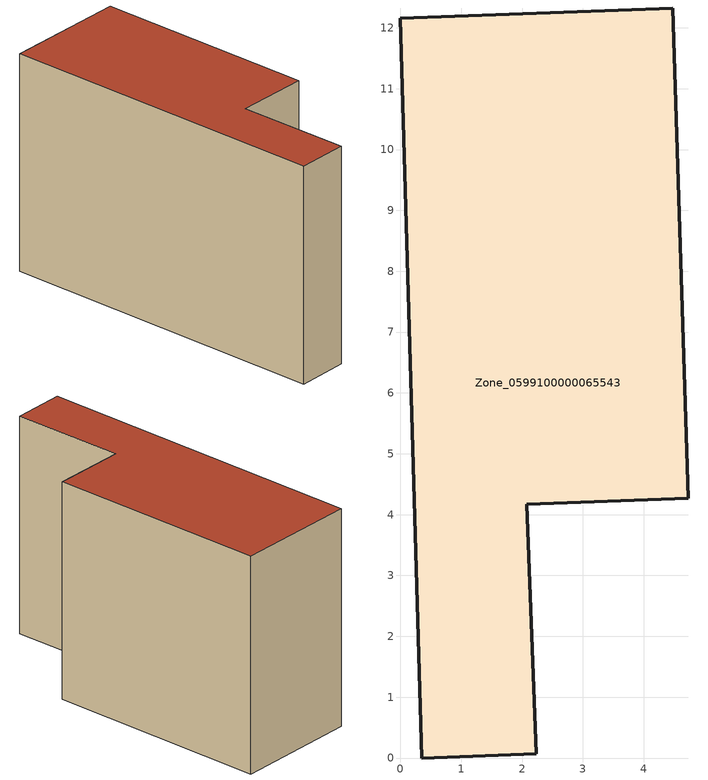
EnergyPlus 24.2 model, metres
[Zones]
Zone_0599100000065543
 floor ground (C_G): 0,12.16 4.48,12.33 4.73,4.27 2.08,4.17 2.23,0.07 0.36,0 z0
 wall outside (C_F): 0.36,0 2.23,0.07 2.08,4.17 4.73,4.27 4.48,12.33 0,12.16 0.36,0 z0:7.87
 roof outside (C_R): 4.48,12.33 0,12.16 0.36,0 2.23,0.07 2.08,4.17 4.73,4.27 z7.87
[BUILDING]
Pand.0599100000065543: North Axis=0; Terrain=City; Loads Convergence Tolerance Value=0.04; Temperature Convergence Tolerance Value=0.4; Solar Distribution=FullExterior; Maximum Number of Warmup Days=25; Minimum Number of Warmup Days=1
[Site:Location]
Rotterdam.The.Hague.AP_ZH_NLD Design_Conditions: Latitude=51.96; Longitude=4.45; Time Zone=1; Elevation=-4.5
[SITE:GROUNDTEMPERATURE:BUILDINGSURFACE]
18, 18, 18, 18, 18, 18, 18, 18, 18, 18, 18, 18
[MATERIAL] Thermal Absorptance=0.9; Solar Absorptance=0.7; Visible Absorptance=0.7
Name | Roughness | Thickness | Conductivity | Density | Specific Heat
G.TI.1946 | MediumSmooth | 0.15 | 1 | 540 | 1210
F.TI.1946 | Rough | 0.3 | 0.857143 | 1920 | 840
R.TI.1946 | MediumRough | 0.2 | 0.1 | 1500 | 1000
[CONSTRUCTION]
C_G: G.TI.1946
C_F: F.TI.1946
C_R: R.TI.1946
[ZONE]
Zone_0599100000065543: Type=1; Multiplier=1; Ceiling Height=Autocalculate; Volume=Autocalculate; Floor Area=autocalculate; Part of Total Floor Area=Yes
[ZONEINFILTRATION:DESIGNFLOWRATE]
Infil_Zone_0599100000065543: Zone or ZoneList or Space or SpaceList=Zone_0599100000065543; Schedule=AlwaysOn; Design Flow Rate Calculation Method=Flow/Area; Flow Rate per Floor Area=0.003; Constant Term Coefficient=1; Temperature Term Coefficient=0; Velocity Term Coefficient=0; Velocity Squared Term Coefficient=0
[HVACTEMPLATE:ZONE:IDEALLOADSAIRSYSTEM]
Zone_0599100000065543: Maximum Heating Supply Air Temperature=50; Minimum Cooling Supply Air Temperature=13; Maximum Heating Supply Air Humidity Ratio=0.0156; Minimum Cooling Supply Air Humidity Ratio=0.0077; Heating Limit=NoLimit; Cooling Limit=NoLimit; Dehumidification Control Type=ConstantSensibleHeatRatio; Cooling Sensible Heat Ratio=0.7; Dehumidification Setpoint=60; Humidification Control Type=None; Humidification Setpoint=30; Outdoor Air Method=None; Outdoor Air Flow Rate per Person=0.00944; Outdoor Air Flow Rate per Zone Floor Area=0; Outdoor Air Flow Rate per Zone=0; Demand Controlled Ventilation Type=None; Outdoor Air Economizer Type=NoEconomizer; Heat Recovery Type=None; Sensible Heat Recovery Effectiveness=0.7; Latent Heat Recovery Effectiveness=0.65
[ZONECONTROL:THERMOSTAT]
ThermostatControl_Zone_0599100000065543: Zone or ZoneList=Zone_0599100000065543; Control Type Schedule=DualSetpointControlType; Control 1=Thermostat_Zone_0599100000065543; Temperature Difference Between Cutout And Setpoint=0
[THERMOSTATSETPOINT:DUALSETPOINT]
Thermostat_Zone_0599100000065543: Heating Setpoint Temperature Schedule=HeatingSetpoint_Zone_0599100000065543; Cooling Setpoint Temperature Schedule=CoolingSetpoint_Zone_0599100000065543
[SCHEDULE:COMPACT]
HeatingSetpoint_Zone_0599100000065543: Through: 12/31, For: AllDays, Until: 24:00, 21
CoolingSetpoint_Zone_0599100000065543: Through: 12/31, For: AllDays, Until: 24:00, 24
DualSetpointControlType: Through: 12/31, For: AllDays, Until: 24:00, 4
AlwaysOn: Through: 12/31, For: AllDays, Until: 24:00, 1
